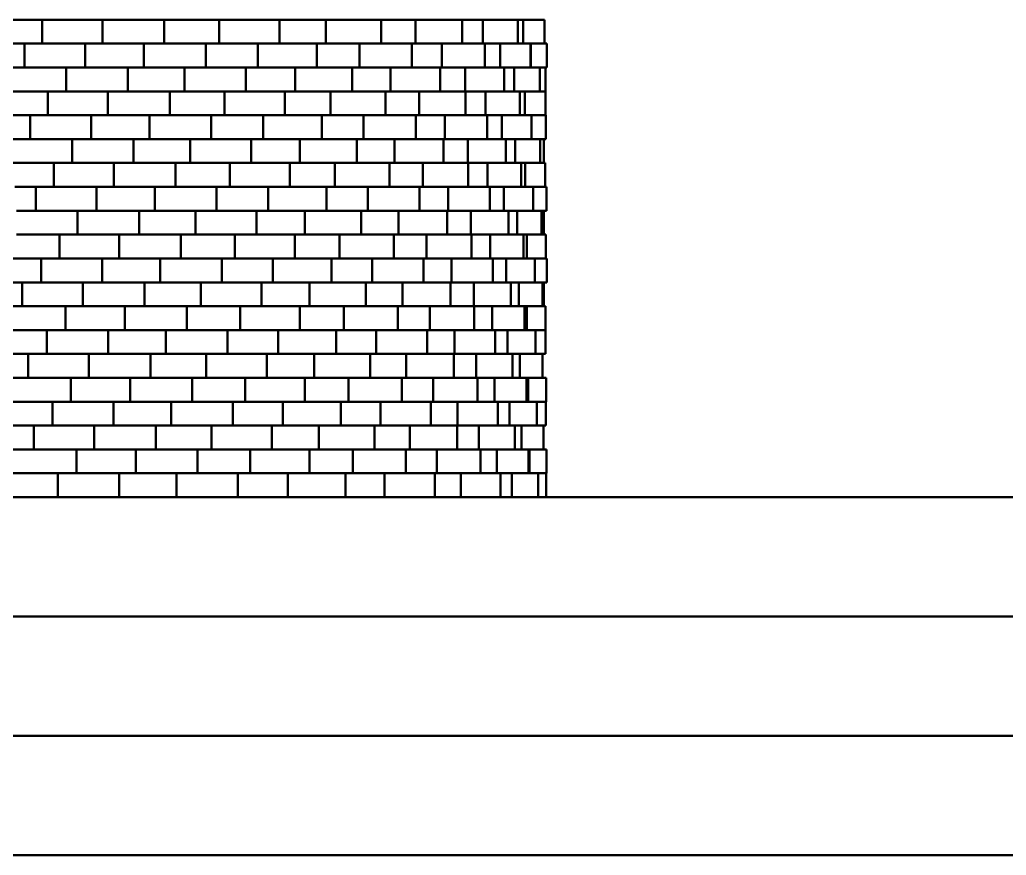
# Model space of a CAD drawing. Header units: inches. Extents: x 1.1 to 16.1, y 0.5 to 10.2.
# Drawn here: x 11.509 to 12.052, y 9.162 to 9.622 of the extents above; entities that cross this region are included whole.
import ezdxf

# ---------------------------------------------------------------- set-up
doc = ezdxf.new("R2010")
doc.units = ezdxf.units.IN
doc.header["$LTSCALE"] = 0.75
doc.header["$MEASUREMENT"] = 0
doc.layers.add('Visible', color=7, linetype='Continuous', lineweight=50)

msp = doc.modelspace()

# ---------------------------------------------------------------- linework, layer by layer
at = {"layer": 'Visible', "extrusion": (0, 1, 0)}
for p, q in [((11.48874, 9.62178, 0.25922), (11.52135, 9.62178, 0.26888)), ((11.52135, 9.62178, 0.26888), (11.5545, 9.62178, 0.26129)), ((11.52135, 9.60866, 0.26888), (11.52135, 9.62178, 0.26888)), ((11.5545, 9.62178, 0.26129), (11.58849, 9.62178, 0.26254)), ((11.5545, 9.60866, 0.26129), (11.5545, 9.62178, 0.26129)), ((11.58849, 9.62178, 0.26254), (11.61871, 9.62178, 0.24694)), ((11.58849, 9.60866, 0.26254), (11.58849, 9.62178, 0.26254)), ((11.61871, 9.62178, 0.24694), (11.65194, 9.62178, 0.23969)), ((11.61871, 9.60866, 0.24694), (11.61871, 9.62178, 0.24694)), ((11.65194, 9.62178, 0.23969), (11.67733, 9.62178, 0.21707)), ((11.65194, 9.60866, 0.23969), (11.65194, 9.62178, 0.23969)), ((11.67733, 9.62178, 0.21707), (11.70771, 9.62178, 0.20179)), ((11.67733, 9.60866, 0.21707), (11.67733, 9.62178, 0.21707)), ((11.70771, 9.62178, 0.20179), (11.72668, 9.62178, 0.17356)), ((11.70771, 9.60866, 0.20179), (11.70771, 9.62178, 0.20179)), ((11.72668, 9.62178, 0.17356), (11.75231, 9.62178, 0.1512)), ((11.72668, 9.60866, 0.17356), (11.72668, 9.62178, 0.17356)), ((11.75231, 9.62178, 0.1512), (11.76366, 9.62178, 0.11914)), ((11.75231, 9.60866, 0.1512), (11.75231, 9.62178, 0.1512)), ((11.76366, 9.62178, 0.11914), (11.78292, 9.62178, 0.09112)), ((11.76366, 9.60866, 0.11914), (11.76366, 9.62178, 0.11914)), ((11.78292, 9.62178, 0.09112), (11.78595, 9.62178, 0.05724)), ((11.78292, 9.60866, 0.09112), (11.78292, 9.62178, 0.09112)), ((11.78595, 9.62178, 0.05724), (11.79764, 9.62178, 0.0253)), ((11.78595, 9.60866, 0.05724), (11.78595, 9.62178, 0.05724)), ((11.79764, 9.60866, 0.0253), (11.79764, 9.62178, 0.0253)), ((11.52135, 9.60866, 0.26888), (11.49993, 9.60866, 0.26254)), ((11.51158, 9.59553, 0.26183), (11.51158, 9.60866, 0.26183)), ((11.53307, 9.60866, 0.2662), (11.52135, 9.60866, 0.26888)), ((11.53307, 9.60866, 0.2662), (11.54491, 9.60866, 0.26861)), ((11.54491, 9.60866, 0.26861), (11.56623, 9.60866, 0.26172)), ((11.54491, 9.59553, 0.26861), (11.54491, 9.60866, 0.26861)), ((11.58849, 9.60866, 0.26254), (11.56623, 9.60866, 0.26172)), ((11.57727, 9.59553, 0.25815), (11.57727, 9.60866, 0.25815)), ((11.59912, 9.60866, 0.25705), (11.58849, 9.60866, 0.26254)), ((11.59912, 9.60866, 0.25705), (11.61124, 9.60866, 0.25643)), ((11.61124, 9.60866, 0.25643), (11.63023, 9.60866, 0.24443)), ((11.61124, 9.59553, 0.25643), (11.61124, 9.60866, 0.25643)), ((11.65194, 9.60866, 0.23969), (11.63023, 9.60866, 0.24443)), ((11.63998, 9.59553, 0.23826), (11.63998, 9.60866, 0.23826)), ((11.66083, 9.60866, 0.23177), (11.65194, 9.60866, 0.23969)), ((11.66083, 9.60866, 0.23177), (11.67246, 9.60866, 0.22815)), ((11.67246, 9.60866, 0.22815), (11.68791, 9.60866, 0.21175)), ((11.67246, 9.59553, 0.22815), (11.67246, 9.60866, 0.22815)), ((11.70771, 9.60866, 0.20179), (11.68791, 9.60866, 0.21175)), ((11.69578, 9.59553, 0.20339), (11.69578, 9.60866, 0.20339)), ((11.71433, 9.60866, 0.19194), (11.70771, 9.60866, 0.20179)), ((11.71433, 9.60866, 0.19194), (11.72472, 9.60866, 0.18552)), ((11.72472, 9.60866, 0.18552), (11.73563, 9.60866, 0.16575)), ((11.72472, 9.59553, 0.18552), (11.72472, 9.60866, 0.18552)), ((11.75231, 9.60866, 0.1512), (11.73563, 9.60866, 0.16575)), ((11.74115, 9.59553, 0.15575), (11.74115, 9.60866, 0.15575)), ((11.75626, 9.60866, 0.14005), (11.75231, 9.60866, 0.1512)), ((11.75626, 9.60866, 0.14005), (11.76473, 9.60866, 0.13125)), ((11.76473, 9.60866, 0.13125), (11.7704, 9.60866, 0.10934)), ((11.76473, 9.59553, 0.13125), (11.76473, 9.60866, 0.13125)), ((11.78292, 9.60866, 0.09112), (11.7704, 9.60866, 0.10934)), ((11.77325, 9.59553, 0.09832), (11.77325, 9.60866, 0.09832)), ((11.78397, 9.60866, 0.07936), (11.78292, 9.60866, 0.09112)), ((11.78397, 9.60866, 0.07936), (11.79, 9.60866, 0.06872)), ((11.79, 9.60866, 0.06872), (11.79003, 9.60866, 0.04607)), ((11.79, 9.59553, 0.06872), (11.79, 9.60866, 0.06872)), ((11.79764, 9.60866, 0.0253), (11.79003, 9.60866, 0.04607)), ((11.79005, 9.59553, 0.03471), (11.79005, 9.60866, 0.03471)), ((11.79764, 9.60866, 0.00662), (11.79891, 9.60866, 0.00188)), ((11.79891, 9.59553, 0.00188), (11.79891, 9.60866, 0.00188)), ((11.50093, 9.59553, 0.26746), (11.52302, 9.59553, 0.26415)), ((11.54491, 9.59553, 0.26861), (11.52302, 9.59553, 0.26415)), ((11.53457, 9.58241, 0.26243), (11.53457, 9.59553, 0.26243)), ((11.55635, 9.59553, 0.26491), (11.54491, 9.59553, 0.26861)), ((11.55635, 9.59553, 0.26491), (11.56836, 9.59553, 0.26628)), ((11.56836, 9.59553, 0.26628), (11.58899, 9.59553, 0.25756)), ((11.56836, 9.58241, 0.26628), (11.56836, 9.59553, 0.26628)), ((11.61124, 9.59553, 0.25643), (11.58899, 9.59553, 0.25756)), ((11.59968, 9.58241, 0.25304), (11.59968, 9.59553, 0.25304)), ((11.62136, 9.59553, 0.25004), (11.61124, 9.59553, 0.25643)), ((11.62136, 9.59553, 0.25004), (11.63337, 9.59553, 0.24837)), ((11.63337, 9.59553, 0.24837), (11.65125, 9.59553, 0.23475)), ((11.63337, 9.58241, 0.24837), (11.63337, 9.59553, 0.24837)), ((11.67246, 9.59553, 0.22815), (11.65125, 9.59553, 0.23475)), ((11.66042, 9.58241, 0.22776), (11.66042, 9.59553, 0.22776)), ((11.68063, 9.59553, 0.21947), (11.67246, 9.59553, 0.22815)), ((11.68063, 9.59553, 0.21947), (11.69189, 9.59553, 0.21486)), ((11.69189, 9.59553, 0.21486), (11.70585, 9.59553, 0.19717)), ((11.69189, 9.58241, 0.21486), (11.69189, 9.59553, 0.21486)), ((11.72472, 9.59553, 0.18552), (11.70585, 9.59553, 0.19717)), ((11.71297, 9.58241, 0.18817), (11.71297, 9.59553, 0.18817)), ((11.73045, 9.59553, 0.17514), (11.72472, 9.59553, 0.18552)), ((11.73045, 9.59553, 0.17514), (11.74024, 9.59553, 0.16784)), ((11.74024, 9.59553, 0.16784), (11.74939, 9.59553, 0.14719)), ((11.74024, 9.58241, 0.16784), (11.74024, 9.59553, 0.16784)), ((11.76473, 9.59553, 0.13125), (11.74939, 9.59553, 0.14719)), ((11.75401, 9.58241, 0.13675), (11.75401, 9.59553, 0.13675)), ((11.76769, 9.59553, 0.11979), (11.76473, 9.59553, 0.13125)), ((11.76769, 9.59553, 0.11979), (11.77537, 9.59553, 0.11028)), ((11.77537, 9.59553, 0.11028), (11.7791, 9.59553, 0.08797)), ((11.77537, 9.58241, 0.11028), (11.77537, 9.59553, 0.11028)), ((11.79, 9.59553, 0.06872), (11.7791, 9.59553, 0.08797)), ((11.78098, 9.58241, 0.07674), (11.78098, 9.59553, 0.07674)), ((11.79002, 9.59553, 0.05692), (11.79, 9.59553, 0.06872)), ((11.79002, 9.59553, 0.05692), (11.79509, 9.59553, 0.04579)), ((11.79891, 9.59553, 0.00188), (11.79509, 9.59553, 0.01606)), ((11.79509, 9.58241, 0.04579), (11.79509, 9.59553, 0.04579)), ((11.79815, 9.58241, -0.02158), (11.79815, 9.59553, -0.02158)), ((11.51288, 9.58241, 0.26567), (11.50093, 9.58241, 0.26746)), ((11.51288, 9.58241, 0.26567), (11.52444, 9.58241, 0.26896)), ((11.52444, 9.58241, 0.26896), (11.54616, 9.58241, 0.26375)), ((11.52444, 9.56929, 0.26896), (11.52444, 9.58241, 0.26896)), ((11.56836, 9.58241, 0.26628), (11.54616, 9.58241, 0.26375)), ((11.55751, 9.56929, 0.26102), (11.55751, 9.58241, 0.26102)), ((11.57943, 9.58241, 0.2616), (11.56836, 9.58241, 0.26628)), ((11.57943, 9.58241, 0.2616), (11.59151, 9.58241, 0.26192)), ((11.59151, 9.58241, 0.26192), (11.61131, 9.58241, 0.25143)), ((11.59151, 9.56929, 0.26192), (11.59151, 9.58241, 0.26192)), ((11.63337, 9.58241, 0.24837), (11.61131, 9.58241, 0.25143)), ((11.62157, 9.56929, 0.246), (11.62157, 9.58241, 0.246)), ((11.64289, 9.58241, 0.24112), (11.63337, 9.58241, 0.24837)), ((11.64289, 9.58241, 0.24112), (11.65472, 9.58241, 0.23841)), ((11.65472, 9.58241, 0.23841), (11.67134, 9.58241, 0.22328)), ((11.65472, 9.56929, 0.23841), (11.65472, 9.58241, 0.23841)), ((11.69189, 9.58241, 0.21486), (11.67134, 9.58241, 0.22328)), ((11.67987, 9.56929, 0.21552), (11.67987, 9.58241, 0.21552)), ((11.69928, 9.58241, 0.2055), (11.69189, 9.58241, 0.21486)), ((11.69928, 9.58241, 0.2055), (11.71009, 9.58241, 0.19992)), ((11.71009, 9.58241, 0.19992), (11.72246, 9.58241, 0.18109)), ((11.71009, 9.56929, 0.19992), (11.71009, 9.58241, 0.19992)), ((11.74024, 9.58241, 0.16784), (11.72246, 9.58241, 0.18109)), ((11.72876, 9.56929, 0.1715), (11.72876, 9.58241, 0.1715)), ((11.74504, 9.58241, 0.15699), (11.74024, 9.58241, 0.16784)), ((11.74504, 9.58241, 0.15699), (11.75416, 9.58241, 0.14887)), ((11.75416, 9.58241, 0.14887), (11.76147, 9.58241, 0.12751)), ((11.75416, 9.56929, 0.14887), (11.75416, 9.58241, 0.14887)), ((11.77537, 9.58241, 0.11028), (11.76147, 9.58241, 0.12751)), ((11.76517, 9.56929, 0.1167), (11.76517, 9.58241, 0.1167)), ((11.77732, 9.58241, 0.09861), (11.77537, 9.58241, 0.11028)), ((11.77732, 9.58241, 0.09861), (11.78414, 9.58241, 0.08847)), ((11.78414, 9.58241, 0.08847), (11.78592, 9.58241, 0.06592)), ((11.78414, 9.56929, 0.08847), (11.78414, 9.58241, 0.08847)), ((11.79509, 9.58241, 0.04579), (11.78592, 9.58241, 0.06592)), ((11.78681, 9.56929, 0.05456), (11.78681, 9.58241, 0.05456)), ((11.79509, 9.58241, 0.03119), (11.79816, 9.58241, 0.02251)), ((11.79816, 9.56929, 0.02251), (11.79816, 9.58241, 0.02251)), ((11.52444, 9.56929, 0.26896), (11.50279, 9.56929, 0.2628)), ((11.51475, 9.55616, 0.2619), (11.51475, 9.56929, 0.2619)), ((11.53665, 9.56929, 0.26603), (11.52444, 9.56929, 0.26896)), ((11.53665, 9.56929, 0.26603), (11.54817, 9.56929, 0.26821)), ((11.54817, 9.56929, 0.26821), (11.56855, 9.56929, 0.26131)), ((11.54817, 9.55616, 0.26821), (11.54817, 9.56929, 0.26821)), ((11.59151, 9.56929, 0.26192), (11.56855, 9.56929, 0.26131)), ((11.58038, 9.55616, 0.25731), (11.58038, 9.56929, 0.25731)), ((11.60297, 9.56929, 0.25585), (11.59151, 9.56929, 0.26192)), ((11.60297, 9.56929, 0.25585), (11.61432, 9.56929, 0.25511)), ((11.61432, 9.56929, 0.25511), (11.63195, 9.56929, 0.24362)), ((11.61432, 9.55616, 0.25511), (11.61432, 9.56929, 0.25511)), ((11.65472, 9.56929, 0.23841), (11.63195, 9.56929, 0.24362)), ((11.64281, 9.55616, 0.23654), (11.64281, 9.56929, 0.23654)), ((11.66459, 9.56929, 0.22942), (11.65472, 9.56929, 0.23841)), ((11.66459, 9.56929, 0.22942), (11.67514, 9.56929, 0.22598)), ((11.67514, 9.56929, 0.22598), (11.68907, 9.56929, 0.21077)), ((11.67514, 9.55616, 0.22598), (11.67514, 9.56929, 0.22598)), ((11.71009, 9.56929, 0.19992), (11.68907, 9.56929, 0.21077)), ((11.69811, 9.55616, 0.2009), (11.69811, 9.56929, 0.2009)), ((11.7176, 9.56929, 0.18849), (11.71009, 9.56929, 0.19992)), ((11.7176, 9.56929, 0.18849), (11.7268, 9.56929, 0.18263)), ((11.7268, 9.56929, 0.18263), (11.73635, 9.56929, 0.16474)), ((11.7268, 9.55616, 0.18263), (11.7268, 9.56929, 0.18263)), ((11.75416, 9.56929, 0.14887), (11.73635, 9.56929, 0.16474)), ((11.74282, 9.55616, 0.15263), (11.74282, 9.56929, 0.15263)), ((11.75867, 9.56929, 0.13569), (11.75416, 9.56929, 0.14887)), ((11.75867, 9.56929, 0.13569), (11.76606, 9.56929, 0.1278)), ((11.76606, 9.56929, 0.1278), (11.7708, 9.56929, 0.10832)), ((11.76606, 9.55616, 0.1278), (11.76606, 9.56929, 0.1278)), ((11.78414, 9.56929, 0.08847), (11.7708, 9.56929, 0.10832)), ((11.77411, 9.55616, 0.09475), (11.77411, 9.56929, 0.09475)), ((11.78525, 9.56929, 0.07441), (11.78414, 9.56929, 0.08847)), ((11.78525, 9.56929, 0.07441), (11.79044, 9.56929, 0.06492)), ((11.79044, 9.55616, 0.06492), (11.79044, 9.56929, 0.06492)), ((11.79816, 9.56929, 0.02251), (11.79044, 9.56929, 0.04431)), ((11.79816, 9.56929, -0.001), (11.79843, 9.56929, -0.00204)), ((11.79843, 9.55616, -0.00204), (11.79843, 9.56929, -0.00204)), ((11.50417, 9.55616, 0.26772), (11.52634, 9.55616, 0.26409)), ((11.54817, 9.55616, 0.26821), (11.52634, 9.55616, 0.26409)), ((11.53773, 9.54304, 0.26222), (11.53773, 9.55616, 0.26222)), ((11.55946, 9.55616, 0.26439), (11.54817, 9.55616, 0.26821)), ((11.55946, 9.55616, 0.26439), (11.57157, 9.55616, 0.2656)), ((11.57157, 9.55616, 0.2656), (11.5922, 9.55616, 0.25654)), ((11.57157, 9.54304, 0.2656), (11.57157, 9.55616, 0.2656)), ((11.61432, 9.55616, 0.25511), (11.5922, 9.55616, 0.25654)), ((11.60271, 9.54304, 0.25193), (11.60271, 9.55616, 0.25193)), ((11.62426, 9.55616, 0.24863), (11.61432, 9.55616, 0.25511)), ((11.62426, 9.55616, 0.24863), (11.63633, 9.55616, 0.24679)), ((11.63633, 9.55616, 0.24679), (11.6541, 9.55616, 0.23285)), ((11.63633, 9.54304, 0.24679), (11.63633, 9.55616, 0.24679)), ((11.67514, 9.55616, 0.22598), (11.6541, 9.55616, 0.23285)), ((11.66309, 9.54304, 0.2258), (11.66309, 9.55616, 0.2258)), ((11.68313, 9.55616, 0.21725), (11.67514, 9.55616, 0.22598)), ((11.68313, 9.55616, 0.21725), (11.69437, 9.55616, 0.21246)), ((11.69437, 9.55616, 0.21246), (11.70815, 9.55616, 0.19451)), ((11.69437, 9.54304, 0.21246), (11.69437, 9.55616, 0.21246)), ((11.7268, 9.55616, 0.18263), (11.70815, 9.55616, 0.19451)), ((11.71508, 9.54304, 0.18548), (11.71508, 9.55616, 0.18548)), ((11.73236, 9.55616, 0.17222), (11.7268, 9.55616, 0.18263)), ((11.73236, 9.55616, 0.17222), (11.74206, 9.55616, 0.16477)), ((11.74206, 9.55616, 0.16477), (11.75094, 9.55616, 0.14394)), ((11.74206, 9.54304, 0.16477), (11.74206, 9.55616, 0.16477)), ((11.76606, 9.55616, 0.1278), (11.75094, 9.55616, 0.14394)), ((11.7554, 9.54304, 0.13349), (11.7554, 9.55616, 0.13349)), ((11.76885, 9.55616, 0.11635), (11.76606, 9.55616, 0.1278)), ((11.76885, 9.55616, 0.11635), (11.77639, 9.55616, 0.10673)), ((11.77639, 9.55616, 0.10673), (11.77981, 9.55616, 0.08433)), ((11.77639, 9.54304, 0.10673), (11.77639, 9.55616, 0.10673)), ((11.79044, 9.55616, 0.06492), (11.77981, 9.55616, 0.08433)), ((11.78153, 9.54304, 0.07311), (11.78153, 9.55616, 0.07311)), ((11.79044, 9.55616, 0.05281), (11.7952, 9.55616, 0.04197)), ((11.7952, 9.54304, 0.04197), (11.7952, 9.55616, 0.04197)), ((11.79843, 9.55616, -0.00204), (11.7952, 9.55616, 0.01061)), ((11.79732, 9.54304, -0.02543), (11.79732, 9.55616, -0.02543)), ((11.51598, 9.54304, 0.26578), (11.50417, 9.54304, 0.26772)), ((11.51598, 9.54304, 0.26578), (11.52769, 9.54304, 0.26895)), ((11.52769, 9.54304, 0.26895), (11.54947, 9.54304, 0.26339)), ((11.52769, 9.52992, 0.26895), (11.52769, 9.54304, 0.26895)), ((11.57157, 9.54304, 0.2656), (11.54947, 9.54304, 0.26339)), ((11.56065, 9.52992, 0.26054), (11.56065, 9.54304, 0.26054)), ((11.58248, 9.54304, 0.26081), (11.57157, 9.54304, 0.2656)), ((11.58248, 9.54304, 0.26081), (11.59465, 9.54304, 0.26096)), ((11.59465, 9.54304, 0.26096), (11.61442, 9.54304, 0.25014)), ((11.59465, 9.52992, 0.26096), (11.59465, 9.54304, 0.26096)), ((11.63633, 9.54304, 0.24679), (11.61442, 9.54304, 0.25014)), ((11.62448, 9.52992, 0.24463), (11.62448, 9.54304, 0.24463)), ((11.64567, 9.54304, 0.23946), (11.63633, 9.54304, 0.24679)), ((11.64567, 9.54304, 0.23946), (11.65753, 9.54304, 0.23657)), ((11.65753, 9.54304, 0.23657), (11.67401, 9.54304, 0.22114)), ((11.65753, 9.52992, 0.23657), (11.65753, 9.54304, 0.23657)), ((11.69437, 9.54304, 0.21246), (11.67401, 9.54304, 0.22114)), ((11.68236, 9.52992, 0.21334), (11.68236, 9.54304, 0.21334)), ((11.70157, 9.54304, 0.20307), (11.69437, 9.54304, 0.21246)), ((11.70157, 9.54304, 0.20307), (11.71236, 9.54304, 0.19732)), ((11.71236, 9.54304, 0.19732), (11.72451, 9.54304, 0.17824)), ((11.71236, 9.52992, 0.19732), (11.71236, 9.54304, 0.19732)), ((11.74206, 9.54304, 0.16477), (11.72451, 9.54304, 0.17824)), ((11.73063, 9.52992, 0.16863), (11.73063, 9.54304, 0.16863)), ((11.74669, 9.54304, 0.15392), (11.74206, 9.54304, 0.16477)), ((11.74669, 9.54304, 0.15392), (11.75571, 9.54304, 0.14566)), ((11.75571, 9.54304, 0.14566), (11.76274, 9.54304, 0.12413)), ((11.75571, 9.52992, 0.14566), (11.75571, 9.54304, 0.14566)), ((11.77639, 9.54304, 0.10673), (11.76274, 9.54304, 0.12413)), ((11.76627, 9.52992, 0.11333), (11.76627, 9.54304, 0.11333)), ((11.77817, 9.54304, 0.09508), (11.77639, 9.54304, 0.10673)), ((11.77817, 9.54304, 0.09508), (11.78484, 9.54304, 0.08484)), ((11.78484, 9.54304, 0.08484), (11.78631, 9.54304, 0.06223)), ((11.78484, 9.52992, 0.08484), (11.78484, 9.54304, 0.08484)), ((11.7952, 9.54304, 0.04197), (11.78631, 9.54304, 0.06223)), ((11.78704, 9.52992, 0.0509), (11.78704, 9.54304, 0.0509)), ((11.7952, 9.54304, 0.02679), (11.79794, 9.54304, 0.01869)), ((11.79794, 9.52992, 0.01869), (11.79794, 9.54304, 0.01869)), ((11.52769, 9.52992, 0.26895), (11.50619, 9.52992, 0.26314)), ((11.51775, 9.51679, 0.26215), (11.51775, 9.52992, 0.26215)), ((11.53929, 9.52992, 0.26599), (11.52769, 9.52992, 0.26895)), ((11.53929, 9.52992, 0.26599), (11.55123, 9.52992, 0.26812)), ((11.55123, 9.52992, 0.26812), (11.57244, 9.52992, 0.26069)), ((11.55123, 9.51679, 0.26812), (11.55123, 9.52992, 0.26812)), ((11.59465, 9.52992, 0.26096), (11.57244, 9.52992, 0.26069)), ((11.58333, 9.51679, 0.25687), (11.58333, 9.52992, 0.25687)), ((11.6051, 9.52992, 0.25524), (11.59465, 9.52992, 0.26096)), ((11.6051, 9.52992, 0.25524), (11.61724, 9.52992, 0.25433)), ((11.61724, 9.52992, 0.25433), (11.63599, 9.52992, 0.24182)), ((11.61724, 9.51679, 0.25433), (11.61724, 9.52992, 0.25433)), ((11.65753, 9.52992, 0.23657), (11.63599, 9.52992, 0.24182)), ((11.64554, 9.51679, 0.23545), (11.64554, 9.52992, 0.23545)), ((11.66619, 9.52992, 0.22846), (11.65753, 9.52992, 0.23657)), ((11.66619, 9.52992, 0.22846), (11.67775, 9.52992, 0.22455)), ((11.67775, 9.52992, 0.22455), (11.69283, 9.52992, 0.20774)), ((11.67775, 9.51679, 0.22455), (11.67775, 9.52992, 0.22455)), ((11.71236, 9.52992, 0.19732), (11.69283, 9.52992, 0.20774)), ((11.70046, 9.51679, 0.19924), (11.70046, 9.52992, 0.19924)), ((11.71871, 9.52992, 0.18734), (11.71236, 9.52992, 0.19732)), ((11.71871, 9.52992, 0.18734), (11.72895, 9.52992, 0.18067)), ((11.72895, 9.52992, 0.18067), (11.7394, 9.52992, 0.1606)), ((11.72895, 9.51679, 0.18067), (11.72895, 9.52992, 0.18067)), ((11.75571, 9.52992, 0.14566), (11.7394, 9.52992, 0.1606)), ((11.74466, 9.51679, 0.1505), (11.74466, 9.52992, 0.1505)), ((11.75937, 9.52992, 0.13444), (11.75571, 9.52992, 0.14566)), ((11.75937, 9.52992, 0.13444), (11.76763, 9.52992, 0.12543)), ((11.76763, 9.52992, 0.12543), (11.77277, 9.52992, 0.10337)), ((11.76763, 9.51679, 0.12543), (11.76763, 9.52992, 0.12543)), ((11.78484, 9.52992, 0.08484), (11.77277, 9.52992, 0.10337)), ((11.77534, 9.51679, 0.0923), (11.77534, 9.52992, 0.0923)), ((11.7856, 9.52992, 0.07308), (11.78484, 9.52992, 0.08484)), ((11.7856, 9.52992, 0.07308), (11.79136, 9.52992, 0.0623)), ((11.79136, 9.51679, 0.0623), (11.79136, 9.52992, 0.0623)), ((11.79794, 9.52992, 0.01869), (11.79136, 9.52992, 0.03813)), ((11.79794, 9.52992, -0.00186), (11.79864, 9.52992, -0.00474)), ((11.79864, 9.51679, -0.00474), (11.79864, 9.52992, -0.00474)), ((11.50723, 9.51679, 0.26806), (11.5293, 9.51679, 0.26421)), ((11.55123, 9.51679, 0.26812), (11.5293, 9.51679, 0.26421)), ((11.54074, 9.50367, 0.26221), (11.54074, 9.51679, 0.26221)), ((11.56253, 9.51679, 0.26416), (11.55123, 9.51679, 0.26812)), ((11.56253, 9.51679, 0.26416), (11.57461, 9.51679, 0.26524)), ((11.57461, 9.51679, 0.26524), (11.59509, 9.51679, 0.25599)), ((11.57461, 9.50367, 0.26524), (11.57461, 9.51679, 0.26524)), ((11.61724, 9.51679, 0.25433), (11.59509, 9.51679, 0.25599)), ((11.60561, 9.50367, 0.25124), (11.60561, 9.51679, 0.25124)), ((11.62716, 9.51679, 0.24771), (11.61724, 9.51679, 0.25433)), ((11.62716, 9.51679, 0.24771), (11.63917, 9.51679, 0.24575)), ((11.63917, 9.51679, 0.24575), (11.65675, 9.51679, 0.23166)), ((11.63917, 9.50367, 0.24575), (11.63917, 9.51679, 0.24575)), ((11.67775, 9.51679, 0.22455), (11.65675, 9.51679, 0.23166)), ((11.66571, 9.50367, 0.22448), (11.66571, 9.51679, 0.22448)), ((11.68568, 9.51679, 0.21572), (11.67775, 9.51679, 0.22455)), ((11.68568, 9.51679, 0.21572), (11.69685, 9.51679, 0.21081)), ((11.69685, 9.51679, 0.21081), (11.71041, 9.51679, 0.19275)), ((11.69685, 9.50367, 0.21081), (11.69685, 9.51679, 0.21081)), ((11.72895, 9.51679, 0.18067), (11.71041, 9.51679, 0.19275)), ((11.71727, 9.50367, 0.18362), (11.71727, 9.51679, 0.18362)), ((11.73442, 9.51679, 0.17017), (11.72895, 9.51679, 0.18067)), ((11.73442, 9.51679, 0.17017), (11.74404, 9.51679, 0.16263)), ((11.74404, 9.51679, 0.16263), (11.75269, 9.51679, 0.14173)), ((11.74404, 9.50367, 0.16263), (11.74404, 9.51679, 0.16263)), ((11.76763, 9.51679, 0.12543), (11.75269, 9.51679, 0.14173)), ((11.75705, 9.50367, 0.13121), (11.75705, 9.51679, 0.13121)), ((11.77031, 9.51679, 0.11393), (11.76763, 9.51679, 0.12543)), ((11.77031, 9.51679, 0.11393), (11.77775, 9.51679, 0.10423)), ((11.77775, 9.51679, 0.10423), (11.78094, 9.51679, 0.08181)), ((11.77775, 9.50367, 0.10423), (11.77775, 9.51679, 0.10423)), ((11.79136, 9.51679, 0.0623), (11.78094, 9.51679, 0.08181)), ((11.78254, 9.50367, 0.07056), (11.78254, 9.51679, 0.07056)), ((11.79136, 9.51679, 0.04989), (11.79589, 9.51679, 0.03928)), ((11.79589, 9.50367, 0.03928), (11.79589, 9.51679, 0.03928)), ((11.79864, 9.51679, -0.00474), (11.79589, 9.51679, 0.00656)), ((11.7973, 9.50367, -0.02814), (11.7973, 9.51679, -0.02814)), ((11.51908, 9.50367, 0.26599), (11.50723, 9.50367, 0.26806)), ((11.51908, 9.50367, 0.26599), (11.53078, 9.50367, 0.26902)), ((11.53078, 9.50367, 0.26902), (11.55243, 9.50367, 0.26326)), ((11.53078, 9.49055, 0.26902), (11.53078, 9.50367, 0.26902)), ((11.57461, 9.50367, 0.26524), (11.55243, 9.50367, 0.26326)), ((11.56364, 9.49055, 0.26027), (11.56364, 9.50367, 0.26027)), ((11.58552, 9.50367, 0.26031), (11.57461, 9.50367, 0.26524)), ((11.58552, 9.50367, 0.26031), (11.59765, 9.50367, 0.26033)), ((11.59765, 9.50367, 0.26033), (11.61725, 9.50367, 0.24934)), ((11.59765, 9.49055, 0.26033), (11.59765, 9.50367, 0.26033)), ((11.63917, 9.50367, 0.24575), (11.61725, 9.50367, 0.24934)), ((11.62731, 9.49055, 0.24369), (11.62731, 9.50367, 0.24369)), ((11.64847, 9.50367, 0.2383), (11.63917, 9.50367, 0.24575)), ((11.64847, 9.50367, 0.2383), (11.66026, 9.50367, 0.23529)), ((11.66026, 9.50367, 0.23529), (11.67655, 9.50367, 0.21972)), ((11.66026, 9.49055, 0.23529), (11.66026, 9.50367, 0.23529)), ((11.69685, 9.50367, 0.21081), (11.67655, 9.50367, 0.21972)), ((11.68485, 9.49055, 0.21179), (11.68485, 9.50367, 0.21179)), ((11.70398, 9.50367, 0.20132), (11.69685, 9.50367, 0.21081)), ((11.70398, 9.50367, 0.20132), (11.71468, 9.50367, 0.19546)), ((11.71468, 9.50367, 0.19546), (11.72662, 9.50367, 0.17629)), ((11.71468, 9.49055, 0.19546), (11.71468, 9.50367, 0.19546)), ((11.74404, 9.50367, 0.16263), (11.72662, 9.50367, 0.17629)), ((11.73265, 9.49055, 0.16659), (11.73265, 9.50367, 0.16659)), ((11.74856, 9.50367, 0.1517), (11.74404, 9.50367, 0.16263)), ((11.74856, 9.50367, 0.1517), (11.75749, 9.50367, 0.14335)), ((11.75749, 9.50367, 0.14335), (11.76429, 9.50367, 0.12178)), ((11.75749, 9.49055, 0.14335), (11.75749, 9.50367, 0.14335)), ((11.77775, 9.50367, 0.10423), (11.76429, 9.50367, 0.12178)), ((11.76771, 9.49055, 0.11092), (11.76771, 9.50367, 0.11092)), ((11.77942, 9.50367, 0.09255), (11.77775, 9.50367, 0.10423)), ((11.77942, 9.50367, 0.09255), (11.78599, 9.50367, 0.08223)), ((11.78599, 9.50367, 0.08223), (11.78721, 9.50367, 0.05962)), ((11.78599, 9.49055, 0.08223), (11.78599, 9.50367, 0.08223)), ((11.79589, 9.50367, 0.03928), (11.78721, 9.50367, 0.05962)), ((11.78783, 9.49055, 0.04827), (11.78783, 9.50367, 0.04827)), ((11.79589, 9.50367, 0.02361), (11.79839, 9.50367, 0.01595)), ((11.79839, 9.49055, 0.01595), (11.79839, 9.50367, 0.01595)), ((11.48692, 9.49055, 0.26557), (11.50915, 9.49055, 0.26343)), ((11.53078, 9.49055, 0.26902), (11.50915, 9.49055, 0.26343)), ((11.52077, 9.47742, 0.26231), (11.52077, 9.49055, 0.26231)), ((11.5424, 9.49055, 0.26593), (11.53078, 9.49055, 0.26902)), ((11.5424, 9.49055, 0.26593), (11.55431, 9.49055, 0.26792)), ((11.55431, 9.49055, 0.26792), (11.57538, 9.49055, 0.26029)), ((11.55431, 9.47742, 0.26792), (11.55431, 9.49055, 0.26792)), ((11.59765, 9.49055, 0.26033), (11.57538, 9.49055, 0.26029)), ((11.58629, 9.47742, 0.25634), (11.58629, 9.49055, 0.25634)), ((11.60809, 9.49055, 0.25448), (11.59765, 9.49055, 0.26033)), ((11.60809, 9.49055, 0.25448), (11.62018, 9.49055, 0.25344)), ((11.62018, 9.49055, 0.25344), (11.63874, 9.49055, 0.24078)), ((11.62018, 9.47742, 0.25344), (11.62018, 9.49055, 0.25344)), ((11.66026, 9.49055, 0.23529), (11.63874, 9.49055, 0.24078)), ((11.64827, 9.47742, 0.23427), (11.64827, 9.49055, 0.23427)), ((11.66888, 9.49055, 0.22706), (11.66026, 9.49055, 0.23529)), ((11.66888, 9.49055, 0.22706), (11.68037, 9.49055, 0.22303)), ((11.68037, 9.49055, 0.22303), (11.69524, 9.49055, 0.20611)), ((11.68037, 9.47742, 0.22303), (11.68037, 9.49055, 0.22303)), ((11.71468, 9.49055, 0.19546), (11.69524, 9.49055, 0.20611)), ((11.70281, 9.47742, 0.19748), (11.70281, 9.49055, 0.19748)), ((11.72095, 9.49055, 0.18539), (11.71468, 9.49055, 0.19546)), ((11.72095, 9.49055, 0.18539), (11.73111, 9.49055, 0.17861)), ((11.73111, 9.49055, 0.17861), (11.74133, 9.49055, 0.15847)), ((11.73111, 9.47742, 0.17861), (11.73111, 9.49055, 0.17861)), ((11.75749, 9.49055, 0.14335), (11.74133, 9.49055, 0.15847)), ((11.74649, 9.47742, 0.14828), (11.74649, 9.49055, 0.14828)), ((11.76104, 9.49055, 0.13207), (11.75749, 9.49055, 0.14335)), ((11.76104, 9.49055, 0.13207), (11.76921, 9.49055, 0.12297)), ((11.76921, 9.49055, 0.12297), (11.7741, 9.49055, 0.10089)), ((11.76921, 9.47742, 0.12297), (11.76921, 9.49055, 0.12297)), ((11.78599, 9.49055, 0.08223), (11.7741, 9.49055, 0.10089)), ((11.77657, 9.47742, 0.08977), (11.77657, 9.49055, 0.08977)), ((11.78663, 9.49055, 0.07045), (11.78599, 9.49055, 0.08223)), ((11.78663, 9.49055, 0.07045), (11.79227, 9.49055, 0.0596)), ((11.79227, 9.47742, 0.0596), (11.79227, 9.49055, 0.0596)), ((11.79839, 9.49055, 0.01595), (11.79227, 9.49055, 0.03467)), ((11.79839, 9.49055, -0.00553), (11.79885, 9.49055, -0.00751)), ((11.79885, 9.47742, -0.00751), (11.79885, 9.49055, -0.00751)), ((11.49894, 9.47742, 0.26441), (11.51032, 9.47742, 0.2683)), ((11.51032, 9.47742, 0.2683), (11.53228, 9.47742, 0.26423)), ((11.51032, 9.4643, 0.2683), (11.51032, 9.47742, 0.2683)), ((11.55431, 9.47742, 0.26792), (11.53228, 9.47742, 0.26423)), ((11.54376, 9.4643, 0.26211), (11.54376, 9.47742, 0.26211)), ((11.56562, 9.47742, 0.26383), (11.55431, 9.47742, 0.26792)), ((11.56562, 9.47742, 0.26383), (11.57766, 9.47742, 0.26478)), ((11.57766, 9.47742, 0.26478), (11.59798, 9.47742, 0.25534)), ((11.57766, 9.4643, 0.26478), (11.57766, 9.47742, 0.26478)), ((11.62018, 9.47742, 0.25344), (11.59798, 9.47742, 0.25534)), ((11.60851, 9.4643, 0.25046), (11.60851, 9.47742, 0.25046)), ((11.63006, 9.47742, 0.24669), (11.62018, 9.47742, 0.25344)), ((11.63006, 9.47742, 0.24669), (11.64201, 9.47742, 0.24461)), ((11.64201, 9.47742, 0.24461), (11.6594, 9.47742, 0.23038)), ((11.64201, 9.4643, 0.24461), (11.64201, 9.47742, 0.24461)), ((11.68037, 9.47742, 0.22303), (11.6594, 9.47742, 0.23038)), ((11.66833, 9.4643, 0.22307), (11.66833, 9.47742, 0.22307)), ((11.68823, 9.47742, 0.21408), (11.68037, 9.47742, 0.22303)), ((11.68823, 9.47742, 0.21408), (11.69933, 9.47742, 0.20907)), ((11.69933, 9.47742, 0.20907), (11.71267, 9.47742, 0.19091)), ((11.69933, 9.4643, 0.20907), (11.69933, 9.47742, 0.20907)), ((11.73111, 9.47742, 0.17861), (11.71267, 9.47742, 0.19091)), ((11.71946, 9.4643, 0.18166), (11.71946, 9.47742, 0.18166)), ((11.73648, 9.47742, 0.16803), (11.73111, 9.47742, 0.17861)), ((11.73648, 9.47742, 0.16803), (11.746, 9.47742, 0.1604)), ((11.746, 9.47742, 0.1604), (11.75443, 9.47742, 0.13945)), ((11.746, 9.4643, 0.1604), (11.746, 9.47742, 0.1604)), ((11.76921, 9.47742, 0.12297), (11.75443, 9.47742, 0.13945)), ((11.75869, 9.4643, 0.12884), (11.75869, 9.47742, 0.12884)), ((11.77177, 9.47742, 0.11142), (11.76921, 9.47742, 0.12297)), ((11.77177, 9.47742, 0.11142), (11.77911, 9.47742, 0.10165)), ((11.77911, 9.47742, 0.10165), (11.78206, 9.47742, 0.07922)), ((11.77911, 9.4643, 0.10165), (11.77911, 9.47742, 0.10165)), ((11.79227, 9.47742, 0.0596), (11.78206, 9.47742, 0.07922)), ((11.78355, 9.4643, 0.06793), (11.78355, 9.47742, 0.06793)), ((11.79227, 9.47742, 0.04686), (11.79656, 9.47742, 0.03651)), ((11.79885, 9.47742, -0.00751), (11.79656, 9.47742, 0.00233)), ((11.79656, 9.4643, 0.03651), (11.79656, 9.47742, 0.03651)), ((11.79727, 9.4643, -0.03092), (11.79727, 9.47742, -0.03092)), ((11.51032, 9.4643, 0.2683), (11.48902, 9.4643, 0.26101)), ((11.52266, 9.4643, 0.26602), (11.51032, 9.4643, 0.2683)), ((11.52266, 9.4643, 0.26602), (11.53405, 9.4643, 0.2688)), ((11.53405, 9.4643, 0.2688), (11.55477, 9.4643, 0.26297)), ((11.53405, 9.45118, 0.2688), (11.53405, 9.4643, 0.2688)), ((11.57766, 9.4643, 0.26478), (11.55477, 9.4643, 0.26297)), ((11.56679, 9.45118, 0.25959), (11.56679, 9.4643, 0.25959)), ((11.58942, 9.4643, 0.25932), (11.57766, 9.4643, 0.26478)), ((11.58942, 9.4643, 0.25932), (11.6008, 9.4643, 0.25918)), ((11.6008, 9.4643, 0.25918), (11.619, 9.4643, 0.24862)), ((11.6008, 9.45118, 0.25918), (11.6008, 9.4643, 0.25918)), ((11.64201, 9.4643, 0.24461), (11.619, 9.4643, 0.24862)), ((11.63022, 9.45118, 0.24212), (11.63022, 9.4643, 0.24212)), ((11.65234, 9.4643, 0.23615), (11.64201, 9.4643, 0.24461)), ((11.65234, 9.4643, 0.23615), (11.66306, 9.4643, 0.23326)), ((11.66306, 9.4643, 0.23326), (11.67777, 9.4643, 0.21881)), ((11.66306, 9.45118, 0.23326), (11.66306, 9.4643, 0.23326)), ((11.69933, 9.4643, 0.20907), (11.67777, 9.4643, 0.21881)), ((11.68731, 9.45118, 0.20942), (11.68731, 9.4643, 0.20942)), ((11.70743, 9.4643, 0.19805), (11.69933, 9.4643, 0.20907)), ((11.70743, 9.4643, 0.19805), (11.71692, 9.4643, 0.19268)), ((11.71692, 9.4643, 0.19268), (11.72739, 9.4643, 0.17531)), ((11.71692, 9.45118, 0.19268), (11.71692, 9.4643, 0.19268)), ((11.746, 9.4643, 0.1604), (11.72739, 9.4643, 0.17531)), ((11.73448, 9.45118, 0.16356), (11.73448, 9.4643, 0.16356)), ((11.7512, 9.4643, 0.14747), (11.746, 9.4643, 0.1604)), ((11.7512, 9.4643, 0.14747), (11.75899, 9.4643, 0.13997)), ((11.75899, 9.4643, 0.13997), (11.76475, 9.4643, 0.12077)), ((11.75899, 9.45118, 0.13997), (11.75899, 9.4643, 0.13997)), ((11.77911, 9.4643, 0.10165), (11.76475, 9.4643, 0.12077)), ((11.76876, 9.45118, 0.1074), (11.76876, 9.4643, 0.1074)), ((11.78095, 9.4643, 0.08767), (11.77911, 9.4643, 0.10165)), ((11.78095, 9.4643, 0.08767), (11.78663, 9.4643, 0.07846)), ((11.78663, 9.4643, 0.07846), (11.78743, 9.4643, 0.05855)), ((11.78663, 9.45118, 0.07846), (11.78663, 9.4643, 0.07846)), ((11.79656, 9.4643, 0.03651), (11.78743, 9.4643, 0.05855)), ((11.788, 9.45118, 0.04448), (11.788, 9.4643, 0.04448)), ((11.79656, 9.4643, 0.01698), (11.79811, 9.4643, 0.01201)), ((11.79811, 9.45118, 0.01201), (11.79811, 9.4643, 0.01201)), ((11.49014, 9.45118, 0.266), (11.51247, 9.45118, 0.26353)), ((11.53405, 9.45118, 0.2688), (11.51247, 9.45118, 0.26353)), ((11.52394, 9.43805, 0.26227), (11.52394, 9.45118, 0.26227)), ((11.54552, 9.45118, 0.26557), (11.53405, 9.45118, 0.2688)), ((11.54552, 9.45118, 0.26557), (11.55756, 9.45118, 0.26741)), ((11.55756, 9.45118, 0.26741), (11.57863, 9.45118, 0.25945)), ((11.55756, 9.43805, 0.26741), (11.55756, 9.45118, 0.26741)), ((11.6008, 9.45118, 0.25918), (11.57863, 9.45118, 0.25945)), ((11.58937, 9.43805, 0.25539), (11.58937, 9.45118, 0.25539)), ((11.61107, 9.45118, 0.25323), (11.6008, 9.45118, 0.25918)), ((11.61107, 9.45118, 0.25323), (11.62321, 9.45118, 0.25201)), ((11.62321, 9.45118, 0.25201), (11.64169, 9.45118, 0.23903)), ((11.62321, 9.43805, 0.25201), (11.62321, 9.45118, 0.25201)), ((11.66306, 9.45118, 0.23326), (11.64169, 9.45118, 0.23903)), ((11.65104, 9.43805, 0.23246), (11.65104, 9.45118, 0.23246)), ((11.67149, 9.45118, 0.22497), (11.66306, 9.45118, 0.23326)), ((11.67149, 9.45118, 0.22497), (11.68297, 9.45118, 0.22077)), ((11.68297, 9.45118, 0.22077), (11.69767, 9.45118, 0.20357)), ((11.68297, 9.43805, 0.22077), (11.68297, 9.45118, 0.22077)), ((11.71692, 9.45118, 0.19268), (11.69767, 9.45118, 0.20357)), ((11.70506, 9.43805, 0.19491), (11.70506, 9.45118, 0.19491)), ((11.72301, 9.45118, 0.18257), (11.71692, 9.45118, 0.19268)), ((11.72301, 9.45118, 0.18257), (11.73309, 9.45118, 0.17565)), ((11.73309, 9.45118, 0.17565), (11.74305, 9.45118, 0.15531)), ((11.73309, 9.43805, 0.17565), (11.73309, 9.45118, 0.17565)), ((11.75899, 9.45118, 0.13997), (11.74305, 9.45118, 0.15531)), ((11.74805, 9.43805, 0.14511), (11.74805, 9.45118, 0.14511)), ((11.76237, 9.45118, 0.12869), (11.75899, 9.45118, 0.13997)), ((11.76237, 9.45118, 0.12869), (11.77041, 9.45118, 0.11948)), ((11.77041, 9.45118, 0.11948), (11.775, 9.45118, 0.09729)), ((11.77041, 9.43805, 0.11948), (11.77041, 9.45118, 0.11948)), ((11.78663, 9.45118, 0.07846), (11.775, 9.45118, 0.09729)), ((11.7773, 9.43805, 0.08617), (11.7773, 9.45118, 0.08617)), ((11.7871, 9.45118, 0.06669), (11.78663, 9.45118, 0.07846)), ((11.7871, 9.45118, 0.06669), (11.79259, 9.45118, 0.05579)), ((11.79811, 9.45118, 0.01201), (11.79259, 9.45118, 0.02975)), ((11.79259, 9.43805, 0.05579), (11.79259, 9.45118, 0.05579)), ((11.79811, 9.45118, -0.01086), (11.79823, 9.45118, -0.01141)), ((11.79823, 9.43805, -0.01141), (11.79823, 9.45118, -0.01141)), ((11.50203, 9.43805, 0.26469), (11.51356, 9.43805, 0.26846)), ((11.51356, 9.43805, 0.26846), (11.5356, 9.43805, 0.26405)), ((11.51356, 9.42493, 0.26846), (11.51356, 9.43805, 0.26846)), ((11.55756, 9.43805, 0.26741), (11.5356, 9.43805, 0.26405)), ((11.54691, 9.42493, 0.26179), (11.54691, 9.43805, 0.26179)), ((11.5687, 9.43805, 0.2632), (11.55756, 9.43805, 0.26741)), ((11.5687, 9.43805, 0.2632), (11.58085, 9.43805, 0.26399)), ((11.58085, 9.43805, 0.26399), (11.60115, 9.43805, 0.25421)), ((11.58085, 9.42493, 0.26399), (11.58085, 9.43805, 0.26399)), ((11.62321, 9.43805, 0.25201), (11.60115, 9.43805, 0.25421)), ((11.6115, 9.42493, 0.24924), (11.6115, 9.43805, 0.24924)), ((11.63292, 9.43805, 0.24519), (11.62321, 9.43805, 0.25201)), ((11.63292, 9.43805, 0.24519), (11.64491, 9.43805, 0.24292)), ((11.64491, 9.43805, 0.24292), (11.66219, 9.43805, 0.22838)), ((11.64491, 9.42493, 0.24292), (11.64491, 9.43805, 0.24292)), ((11.68297, 9.43805, 0.22077), (11.66219, 9.43805, 0.22838)), ((11.67093, 9.42493, 0.22102), (11.67093, 9.43805, 0.22102)), ((11.69066, 9.43805, 0.21178), (11.68297, 9.43805, 0.22077)), ((11.69066, 9.43805, 0.21178), (11.70173, 9.43805, 0.20659)), ((11.70173, 9.43805, 0.20659), (11.71486, 9.43805, 0.18817)), ((11.70173, 9.42493, 0.20659), (11.70173, 9.43805, 0.20659)), ((11.73309, 9.43805, 0.17565), (11.71486, 9.43805, 0.18817)), ((11.72147, 9.42493, 0.1789), (11.72147, 9.43805, 0.1789)), ((11.73828, 9.43805, 0.16505), (11.73309, 9.43805, 0.17565)), ((11.73828, 9.43805, 0.16505), (11.74772, 9.43805, 0.15727)), ((11.74772, 9.43805, 0.15727), (11.75587, 9.43805, 0.13614)), ((11.74772, 9.42493, 0.15727), (11.74772, 9.43805, 0.15727)), ((11.77041, 9.43805, 0.11948), (11.75587, 9.43805, 0.13614)), ((11.75996, 9.42493, 0.12554), (11.75996, 9.43805, 0.12554)), ((11.7728, 9.43805, 0.10794), (11.77041, 9.43805, 0.11948)), ((11.7728, 9.43805, 0.10794), (11.78, 9.43805, 0.09806)), ((11.78, 9.43805, 0.09806), (11.78264, 9.43805, 0.07556)), ((11.78, 9.42493, 0.09806), (11.78, 9.43805, 0.09806)), ((11.79259, 9.43805, 0.05579), (11.78264, 9.43805, 0.07556)), ((11.78397, 9.42493, 0.06429), (11.78397, 9.43805, 0.06429)), ((11.79259, 9.43805, 0.04263), (11.79654, 9.43805, 0.03269)), ((11.79823, 9.43805, -0.01141), (11.79654, 9.43805, -0.00367)), ((11.79654, 9.42493, 0.03269), (11.79654, 9.43805, 0.03269)), ((11.51356, 9.42493, 0.26846), (11.49239, 9.42493, 0.26154)), ((11.5253, 9.42493, 0.26611), (11.51356, 9.42493, 0.26846)), ((11.5253, 9.42493, 0.26611), (11.53712, 9.42493, 0.26886)), ((11.53712, 9.42493, 0.26886), (11.55868, 9.42493, 0.26255)), ((11.53712, 9.41181, 0.26886), (11.53712, 9.42493, 0.26886)), ((11.58085, 9.42493, 0.26399), (11.55868, 9.42493, 0.26255)), ((11.56976, 9.41181, 0.25931), (11.56976, 9.42493, 0.25931)), ((11.59159, 9.42493, 0.25882), (11.58085, 9.42493, 0.26399)), ((11.59159, 9.42493, 0.25882), (11.60376, 9.42493, 0.25854)), ((11.60376, 9.42493, 0.25854), (11.62313, 9.42493, 0.24704)), ((11.60376, 9.41181, 0.25854), (11.60376, 9.42493, 0.25854)), ((11.64491, 9.42493, 0.24292), (11.62313, 9.42493, 0.24704)), ((11.633, 9.41181, 0.24118), (11.633, 9.42493, 0.24118)), ((11.65399, 9.42493, 0.23528), (11.64491, 9.42493, 0.24292)), ((11.65399, 9.42493, 0.23528), (11.66574, 9.42493, 0.23198)), ((11.66574, 9.42493, 0.23198), (11.68168, 9.42493, 0.21598)), ((11.66574, 9.41181, 0.23198), (11.66574, 9.42493, 0.23198)), ((11.70173, 9.42493, 0.20659), (11.68168, 9.42493, 0.21598)), ((11.68975, 9.41181, 0.20789), (11.68975, 9.42493, 0.20789)), ((11.70859, 9.42493, 0.19696), (11.70173, 9.42493, 0.20659)), ((11.70859, 9.42493, 0.19696), (11.71917, 9.42493, 0.19083)), ((11.71917, 9.42493, 0.19083), (11.73065, 9.42493, 0.17134)), ((11.71917, 9.41181, 0.19083), (11.71917, 9.42493, 0.19083)), ((11.74772, 9.42493, 0.15727), (11.73065, 9.42493, 0.17134)), ((11.73643, 9.41181, 0.16153), (11.73643, 9.42493, 0.16153)), ((11.75197, 9.42493, 0.14626), (11.74772, 9.42493, 0.15727)), ((11.75197, 9.42493, 0.14626), (11.76069, 9.42493, 0.13769)), ((11.76069, 9.42493, 0.13769), (11.76697, 9.42493, 0.11593)), ((11.76069, 9.41181, 0.13769), (11.76069, 9.42493, 0.13769)), ((11.78, 9.42493, 0.09806), (11.76697, 9.42493, 0.11593)), ((11.77012, 9.41181, 0.10501), (11.77012, 9.42493, 0.10501)), ((11.78137, 9.42493, 0.08636), (11.78, 9.42493, 0.09806)), ((11.78137, 9.42493, 0.08636), (11.78769, 9.42493, 0.07589)), ((11.78769, 9.42493, 0.07589), (11.78836, 9.42493, 0.05325)), ((11.78769, 9.41181, 0.07589), (11.78769, 9.42493, 0.07589)), ((11.79654, 9.42493, 0.03269), (11.78836, 9.42493, 0.05325)), ((11.78869, 9.41181, 0.0419), (11.78869, 9.42493, 0.0419)), ((11.79654, 9.42493, 0.01575), (11.79847, 9.42493, 0.00933)), ((11.79847, 9.41181, 0.00933), (11.79847, 9.42493, 0.00933)), ((11.49318, 9.41181, 0.2665), (11.51542, 9.41181, 0.26381)), ((11.53712, 9.41181, 0.26886), (11.51542, 9.41181, 0.26381)), ((11.52694, 9.39868, 0.26242), (11.52694, 9.41181, 0.26242)), ((11.5486, 9.41181, 0.2655), (11.53712, 9.41181, 0.26886)), ((11.5486, 9.41181, 0.2655), (11.56061, 9.41181, 0.26721)), ((11.56061, 9.41181, 0.26721), (11.58155, 9.41181, 0.25905)), ((11.56061, 9.39868, 0.26721), (11.56061, 9.41181, 0.26721)), ((11.60376, 9.41181, 0.25854), (11.58155, 9.41181, 0.25905)), ((11.5923, 9.39868, 0.25485), (11.5923, 9.41181, 0.25485)), ((11.614, 9.41181, 0.25246), (11.60376, 9.41181, 0.25854)), ((11.614, 9.41181, 0.25246), (11.6261, 9.41181, 0.25112)), ((11.6261, 9.41181, 0.25112), (11.6444, 9.41181, 0.23797)), ((11.6261, 9.39868, 0.25112), (11.6261, 9.41181, 0.25112)), ((11.66574, 9.41181, 0.23198), (11.6444, 9.41181, 0.23797)), ((11.65372, 9.39868, 0.23128), (11.65372, 9.41181, 0.23128)), ((11.67412, 9.41181, 0.22357), (11.66574, 9.41181, 0.23198)), ((11.67412, 9.41181, 0.22357), (11.68554, 9.41181, 0.21926)), ((11.68554, 9.41181, 0.21926), (11.70002, 9.41181, 0.20193)), ((11.68554, 9.39868, 0.21926), (11.68554, 9.41181, 0.21926)), ((11.71917, 9.41181, 0.19083), (11.70002, 9.41181, 0.20193)), ((11.70735, 9.39868, 0.19317), (11.70735, 9.41181, 0.19317)), ((11.72517, 9.41181, 0.18064), (11.71917, 9.41181, 0.19083)), ((11.72517, 9.41181, 0.18064), (11.73517, 9.41181, 0.17361)), ((11.73517, 9.41181, 0.17361), (11.74491, 9.41181, 0.15319)), ((11.73517, 9.39868, 0.17361), (11.73517, 9.41181, 0.17361)), ((11.76069, 9.41181, 0.13769), (11.74491, 9.41181, 0.15319)), ((11.74982, 9.39868, 0.14291), (11.74982, 9.41181, 0.14291)), ((11.76396, 9.41181, 0.12635), (11.76069, 9.41181, 0.13769)), ((11.76396, 9.41181, 0.12635), (11.7719, 9.41181, 0.11705)), ((11.7719, 9.41181, 0.11705), (11.77626, 9.41181, 0.09483)), ((11.7719, 9.39868, 0.11705), (11.7719, 9.41181, 0.11705)), ((11.78769, 9.41181, 0.07589), (11.77626, 9.41181, 0.09483)), ((11.77845, 9.39868, 0.08368), (11.77845, 9.41181, 0.08368)), ((11.78804, 9.41181, 0.06411), (11.78769, 9.41181, 0.07589)), ((11.78804, 9.41181, 0.06411), (11.79341, 9.41181, 0.05314)), ((11.79341, 9.39868, 0.05314), (11.79341, 9.41181, 0.05314)), ((11.79847, 9.41181, 0.00933), (11.79341, 9.41181, 0.02617)), ((11.79835, 9.39868, -0.01412), (11.79835, 9.41181, -0.01412)), ((11.50512, 9.39868, 0.26506), (11.51664, 9.39868, 0.26869)), ((11.51664, 9.39868, 0.26869), (11.53856, 9.39868, 0.26407)), ((11.51664, 9.38556, 0.26869), (11.51664, 9.39868, 0.26869)), ((11.56061, 9.39868, 0.26721), (11.53856, 9.39868, 0.26407)), ((11.54992, 9.38556, 0.26168), (11.54992, 9.39868, 0.26168)), ((11.57176, 9.39868, 0.26286), (11.56061, 9.39868, 0.26721)), ((11.57176, 9.39868, 0.26286), (11.58388, 9.39868, 0.26352)), ((11.58388, 9.39868, 0.26352), (11.60402, 9.39868, 0.25356)), ((11.58388, 9.38556, 0.26352), (11.58388, 9.39868, 0.26352)), ((11.6261, 9.39868, 0.25112), (11.60402, 9.39868, 0.25356)), ((11.61437, 9.38556, 0.24845), (11.61437, 9.39868, 0.24845)), ((11.63578, 9.39868, 0.24417), (11.6261, 9.39868, 0.25112)), ((11.63578, 9.39868, 0.24417), (11.64772, 9.39868, 0.24179)), ((11.64772, 9.39868, 0.24179), (11.6648, 9.39868, 0.22709)), ((11.64772, 9.38556, 0.24179), (11.64772, 9.39868, 0.24179)), ((11.68554, 9.39868, 0.21926), (11.6648, 9.39868, 0.22709)), ((11.6735, 9.38556, 0.21961), (11.6735, 9.39868, 0.21961)), ((11.69315, 9.39868, 0.21015), (11.68554, 9.39868, 0.21926)), ((11.69315, 9.39868, 0.21015), (11.70415, 9.39868, 0.20486)), ((11.70415, 9.39868, 0.20486), (11.71707, 9.39868, 0.18634)), ((11.70415, 9.38556, 0.20486), (11.70415, 9.39868, 0.20486)), ((11.73517, 9.39868, 0.17361), (11.71707, 9.39868, 0.18634)), ((11.7236, 9.38556, 0.17697), (11.7236, 9.39868, 0.17697)), ((11.74027, 9.39868, 0.16293), (11.73517, 9.39868, 0.17361)), ((11.74027, 9.39868, 0.16293), (11.74962, 9.39868, 0.15506)), ((11.74962, 9.39868, 0.15506), (11.75754, 9.39868, 0.13387)), ((11.74962, 9.38556, 0.15506), (11.74962, 9.39868, 0.15506)), ((11.7719, 9.39868, 0.11705), (11.75754, 9.39868, 0.13387)), ((11.76153, 9.38556, 0.1232), (11.76153, 9.39868, 0.1232)), ((11.77417, 9.39868, 0.10547), (11.7719, 9.39868, 0.11705)), ((11.77417, 9.39868, 0.10547), (11.78128, 9.39868, 0.09552)), ((11.78128, 9.39868, 0.09552), (11.78368, 9.39868, 0.073)), ((11.78128, 9.38556, 0.09552), (11.78128, 9.39868, 0.09552)), ((11.79341, 9.39868, 0.05314), (11.78368, 9.39868, 0.073)), ((11.78489, 9.38556, 0.0617), (11.78489, 9.39868, 0.0617)), ((11.79341, 9.39868, 0.03962), (11.79713, 9.39868, 0.02997)), ((11.79713, 9.38556, 0.02997), (11.79713, 9.39868, 0.02997)), ((11.79835, 9.39868, -0.01412), (11.79713, 9.39868, -0.00824)), ((11.51664, 9.38556, 0.26869), (11.49534, 9.38556, 0.26197)), ((11.52841, 9.38556, 0.26621), (11.51664, 9.38556, 0.26869)), ((11.52841, 9.38556, 0.26621), (11.5402, 9.38556, 0.26883)), ((11.5402, 9.38556, 0.26883), (11.56164, 9.38556, 0.26231)), ((11.5402, 9.37244, 0.26883), (11.5402, 9.38556, 0.26883)), ((11.58388, 9.38556, 0.26352), (11.56164, 9.38556, 0.26231)), ((11.57274, 9.37244, 0.25894), (11.57274, 9.38556, 0.25894)), ((11.59461, 9.38556, 0.25821), (11.58388, 9.38556, 0.26352)), ((11.59461, 9.38556, 0.25821), (11.60673, 9.38556, 0.25781)), ((11.60673, 9.38556, 0.25781), (11.62593, 9.38556, 0.24614)), ((11.60673, 9.37244, 0.25781), (11.60673, 9.38556, 0.25781)), ((11.64772, 9.38556, 0.24179), (11.62593, 9.38556, 0.24614)), ((11.63579, 9.37244, 0.24014), (11.63579, 9.38556, 0.24014)), ((11.65675, 9.38556, 0.23401), (11.64772, 9.38556, 0.24179)), ((11.65675, 9.38556, 0.23401), (11.66843, 9.38556, 0.2306)), ((11.66843, 9.38556, 0.2306), (11.68417, 9.38556, 0.21447)), ((11.66843, 9.37244, 0.2306), (11.66843, 9.38556, 0.2306)), ((11.70415, 9.38556, 0.20486), (11.68417, 9.38556, 0.21447)), ((11.69219, 9.37244, 0.20626), (11.69219, 9.38556, 0.20626)), ((11.71093, 9.38556, 0.19513), (11.70415, 9.38556, 0.20486)), ((11.71093, 9.38556, 0.19513), (11.72143, 9.38556, 0.1889)), ((11.72143, 9.38556, 0.1889), (11.73269, 9.38556, 0.16932)), ((11.72143, 9.37244, 0.1889), (11.72143, 9.38556, 0.1889)), ((11.74962, 9.38556, 0.15506), (11.73269, 9.38556, 0.16932)), ((11.73838, 9.37244, 0.15941), (11.73838, 9.38556, 0.15941)), ((11.75376, 9.38556, 0.14398), (11.74962, 9.38556, 0.15506)), ((11.75376, 9.38556, 0.14398), (11.76239, 9.38556, 0.13532)), ((11.76239, 9.38556, 0.13532), (11.76843, 9.38556, 0.11352)), ((11.76239, 9.37244, 0.13532), (11.76239, 9.38556, 0.13532)), ((11.78128, 9.38556, 0.09552), (11.76843, 9.38556, 0.11352)), ((11.77148, 9.37244, 0.10255), (11.77148, 9.38556, 0.10255)), ((11.78253, 9.38556, 0.08378), (11.78128, 9.38556, 0.09552)), ((11.78253, 9.38556, 0.08378), (11.78874, 9.38556, 0.07325)), ((11.78874, 9.38556, 0.07325), (11.78917, 9.38556, 0.0506)), ((11.78874, 9.37244, 0.07325), (11.78874, 9.38556, 0.07325)), ((11.79713, 9.38556, 0.02997), (11.78917, 9.38556, 0.0506)), ((11.78939, 9.37244, 0.03924), (11.78939, 9.38556, 0.03924)), ((11.79713, 9.38556, 0.01242), (11.79882, 9.38556, 0.00657)), ((11.79882, 9.37244, 0.00657), (11.79882, 9.38556, 0.00657)), ((11.49625, 9.37244, 0.26691), (11.51839, 9.37244, 0.26399)), ((11.5402, 9.37244, 0.26883), (11.51839, 9.37244, 0.26399)), ((11.52997, 9.35931, 0.26247), (11.52997, 9.37244, 0.26247)), ((11.55171, 9.37244, 0.26533), (11.5402, 9.37244, 0.26883)), ((11.55171, 9.37244, 0.26533), (11.56368, 9.37244, 0.26691)), ((11.56368, 9.37244, 0.26691), (11.58447, 9.37244, 0.25855)), ((11.56368, 9.35931, 0.26691), (11.56368, 9.37244, 0.26691)), ((11.60673, 9.37244, 0.25781), (11.58447, 9.37244, 0.25855)), ((11.59524, 9.35931, 0.25422), (11.59524, 9.37244, 0.25422)), ((11.61696, 9.37244, 0.25159), (11.60673, 9.37244, 0.25781)), ((11.61696, 9.37244, 0.25159), (11.629, 9.37244, 0.25014)), ((11.629, 9.37244, 0.25014), (11.64711, 9.37244, 0.23683)), ((11.629, 9.35931, 0.25014), (11.629, 9.37244, 0.25014)), ((11.66843, 9.37244, 0.2306), (11.64711, 9.37244, 0.23683)), ((11.65641, 9.35931, 0.23), (11.65641, 9.37244, 0.23)), ((11.67676, 9.37244, 0.22207), (11.66843, 9.37244, 0.2306)), ((11.67676, 9.37244, 0.22207), (11.6881, 9.37244, 0.21765)), ((11.6881, 9.37244, 0.21765), (11.70237, 9.37244, 0.20021)), ((11.6881, 9.35931, 0.21765), (11.6881, 9.37244, 0.21765)), ((11.72143, 9.37244, 0.1889), (11.70237, 9.37244, 0.20021)), ((11.70964, 9.35931, 0.19133), (11.70964, 9.37244, 0.19133)), ((11.72734, 9.37244, 0.17861), (11.72143, 9.37244, 0.1889)), ((11.72734, 9.37244, 0.17861), (11.73726, 9.37244, 0.17149)), ((11.73726, 9.37244, 0.17149), (11.74676, 9.37244, 0.151)), ((11.73726, 9.35931, 0.17149), (11.73726, 9.37244, 0.17149)), ((11.76239, 9.37244, 0.13532), (11.74676, 9.37244, 0.151)), ((11.75157, 9.35931, 0.14064), (11.75157, 9.37244, 0.14064)), ((11.76555, 9.37244, 0.12392), (11.76239, 9.37244, 0.13532)), ((11.76555, 9.37244, 0.12392), (11.77339, 9.37244, 0.11455)), ((11.77339, 9.37244, 0.11455), (11.77751, 9.37244, 0.0923)), ((11.77339, 9.35931, 0.11455), (11.77339, 9.37244, 0.11455)), ((11.78874, 9.37244, 0.07325), (11.77751, 9.37244, 0.0923)), ((11.77959, 9.35931, 0.08111), (11.77959, 9.37244, 0.08111)), ((11.78896, 9.37244, 0.06145), (11.78874, 9.37244, 0.07325)), ((11.78896, 9.37244, 0.06145), (11.79423, 9.37244, 0.05041)), ((11.79882, 9.37244, 0.00657), (11.79423, 9.37244, 0.02248)), ((11.79423, 9.35931, 0.05041), (11.79423, 9.37244, 0.05041)), ((11.79846, 9.35931, -0.01689), (11.79846, 9.37244, -0.01689)), ((10.09088, 9.35931, 0.7874), (12.96905, 9.35931, 0.7874)), ((10.09088, 9.2937, 0.7874), (12.96905, 9.2937, 0.7874)), ((10.11837, 9.22808, 0.74147), (12.94157, 9.22808, 0.74147)), ((10.07156, 9.16246, 0.82021), (12.98837, 9.16246, 0.82021))]:
    msp.add_line(p, q, dxfattribs=at)

doc.saveas('drawing.dxf')
